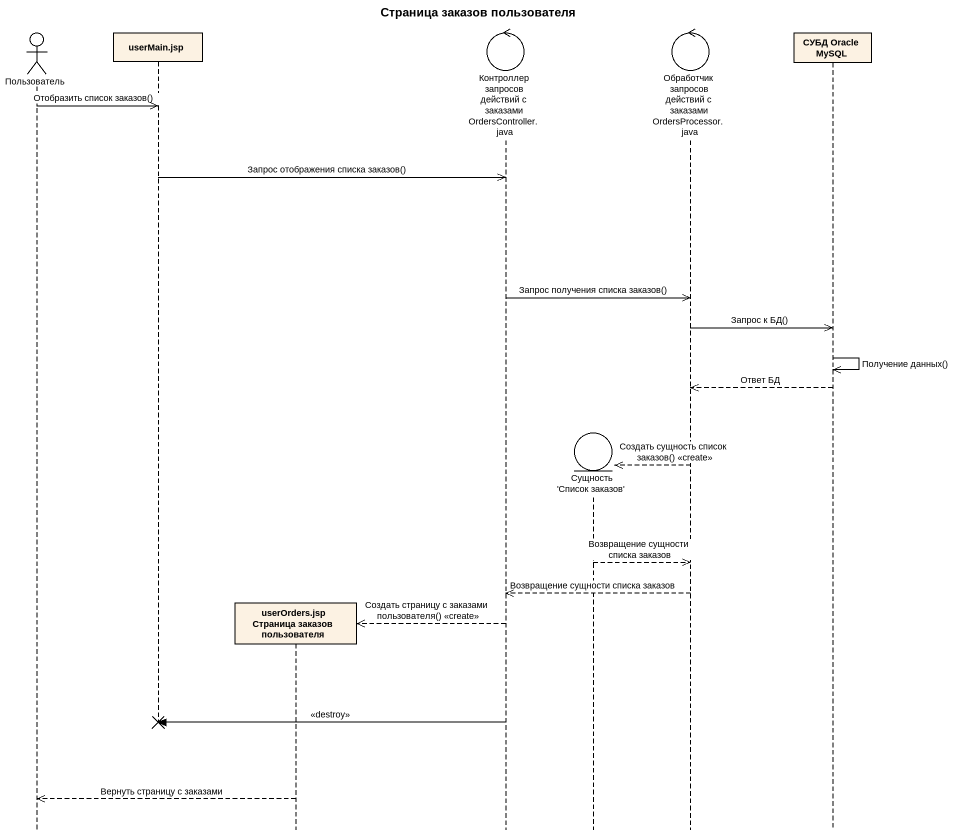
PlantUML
@startuml
title Страница заказов пользователя
hide footbox
actor Пользователь
participant "userMain.jsp" as userMain_jsp
participant "userOrders.jsp Страница заказов пользователя" as userOrders_jsp_Страница
control "Контроллер запросов действий с заказами OrdersController.java" as Контроллер_запросов
entity "Сущность 'Список заказов'" as Сущность_Список_заказов
control "Обработчик запросов действий с заказами OrdersProcessor.java" as Обработчик_запросов
participant "СУБД Oracle MySQL" as СУБД_Oracle_MySQL

Пользователь ->> userMain_jsp : Отобразить список заказов()
userMain_jsp ->> Контроллер_запросов : Запрос отображения списка заказов()
Контроллер_запросов ->> Обработчик_запросов : Запрос получения списка заказов()
Обработчик_запросов ->> СУБД_Oracle_MySQL : Запрос к БД()
СУБД_Oracle_MySQL ->> СУБД_Oracle_MySQL : Получение данных()
СУБД_Oracle_MySQL -->> Обработчик_запросов : Ответ БД
Обработчик_запросов -->> Сущность_Список_заказов ** : Создать сущность список заказов() <<create>>
Сущность_Список_заказов -->> Обработчик_запросов : Возвращение сущности списка заказов
Обработчик_запросов -->> Контроллер_запросов : Возвращение сущности списка заказов
Контроллер_запросов -->> userOrders_jsp_Страница ** : Создать страницу с заказами пользователя() <<create>>
Контроллер_запросов -> userMain_jsp !! : <<destroy>>
userOrders_jsp_Страница -->> Пользователь : Вернуть страницу с заказами
@enduml
